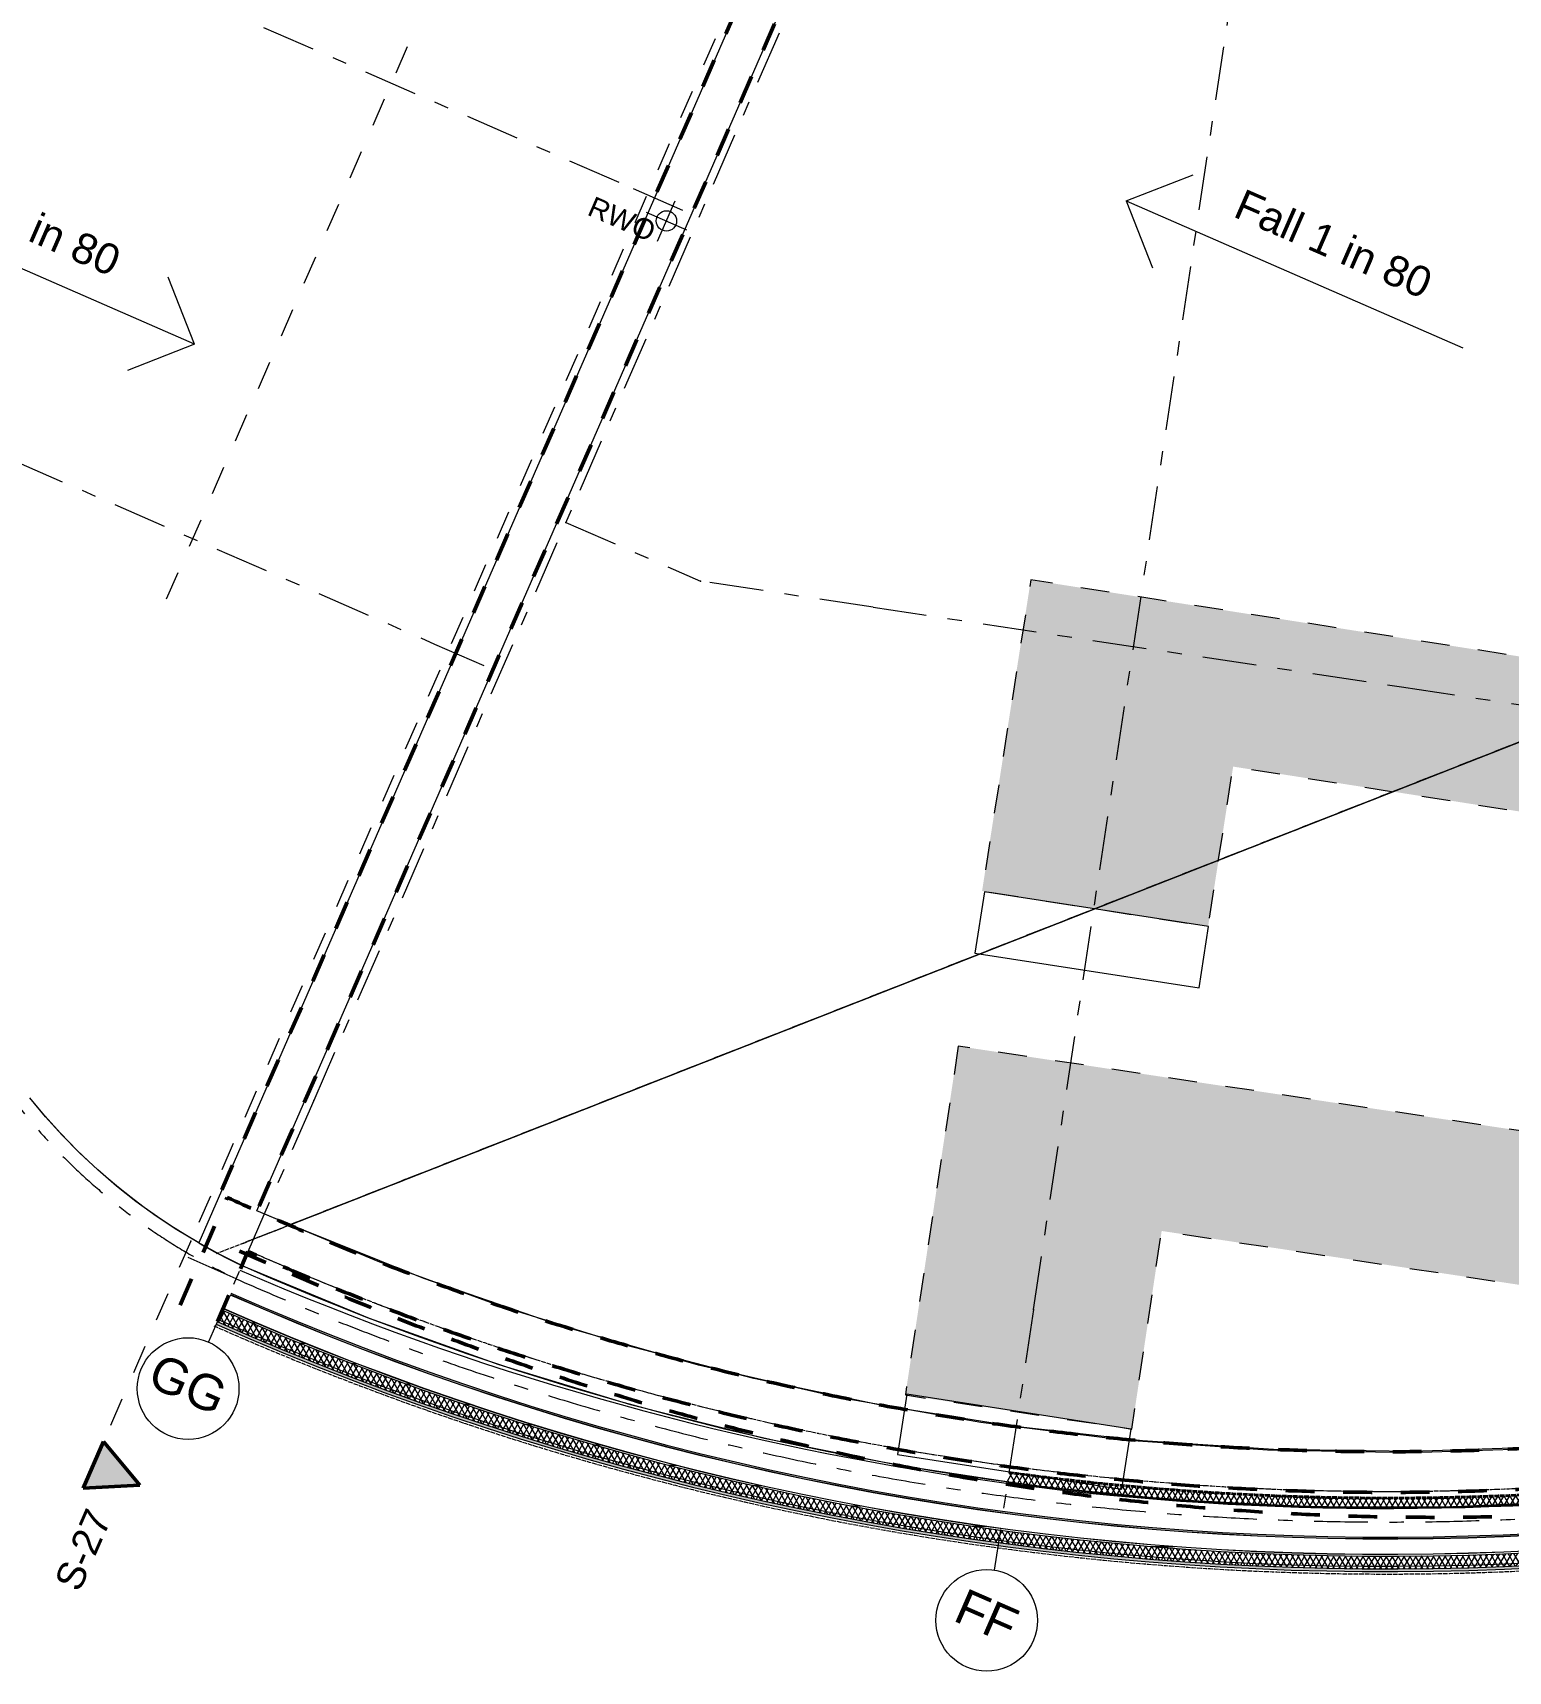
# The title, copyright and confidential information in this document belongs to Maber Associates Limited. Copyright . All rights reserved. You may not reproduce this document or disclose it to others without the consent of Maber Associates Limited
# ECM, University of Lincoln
# Model space of a CAD drawing. Header units: millimetres. Extents: x -50172 to 90294, y -80883 to 25069.
# Drawn here: x -40103 to -25593, y -73227 to -57114 of the extents above; entities that cross this region are included whole.
import ezdxf
from ezdxf.enums import TextEntityAlignment as Align

# ---------------------------------------------------------------- set-up
doc = ezdxf.new("R2010")
doc.units = ezdxf.units.MM
doc.header["$MEASUREMENT"] = 0
for name, pattern in [('Dashed', [564.444447, 282.222223, -282.222223]), ('Dot & Dashed', [670.277762, 352.777767, -176.388884, 0, -141.111112]), ('Double Dashed', [1093.611073, 529.166651, -211.666656, 141.111112, -211.666656]), ('Hidden Line', [55, 45, -10])]:
    doc.linetypes.add(name, pattern=pattern)
for name, color, linetype, lineweight, true_color in [('0_Pen_No__61', 7, 'Continuous', 20, 0x6a6a6a), ('A-20-M_Floor_Slab_Pen_No__107', 7, 'Continuous', 15, 0xa6a6a6), ('A-25-M_Curtain_Wall_Pen_No__69', 7, 'Continuous', 20, 0x606060), ('A-25-M_Wall_Ext_Pen_No__107', 7, 'Continuous', 15, 0xa6a6a6), ('A-95-MC_Marker_Section_P2.Marker_Pen_No__25', 7, 'Continuous', 50, 0x2a2a2a), ('New_A-15-MG_Structural_Grid_Phase_2_Pen_No__222', 7, 'Continuous', 13, 0x65af33), ('New_A-20-M_Roof_Accessory_Pen_No__61', 7, 'Continuous', 20, 0x6a6a6a), ('New_A-20-M_Roof_Accessory_Pen_No__81', 7, 'Continuous', 20, 0x6a6a6a), ('New_A-95-P_Drawing_Pen_No__82', 7, 'Continuous', 20, 0xaaaaaa)]:
    doc.layers.add(name, color=color, linetype=linetype, lineweight=lineweight, true_color=true_color)
for name, color, linetype in [('A-20-M_Floor_Slab', 7, 'Continuous'), ('A-20-M_Roof', 7, 'Continuous'), ('A-25-M_Curtain_Wall', 7, 'Continuous'), ('A-25-M_Wall_Ext', 7, 'Continuous'), ('A-95-MC_Marker_Section_P2.Marker', 7, 'Continuous'), ('New_A-15-MG_Structural_Grid_Phase_2', 7, 'Continuous'), ('New_A-20-M_Roof', 7, 'Continuous'), ('New_A-20-M_Roof_Accessory', 7, 'Continuous')]:
    doc.layers.add(name, color=color, linetype=linetype)
for name, color, linetype, lineweight in [('A-20-M_Floor_Slab_Pen_No__195', 7, 'Continuous', 35), ('A-20-M_Floor_Slab_Pen_No__4', 7, 'Continuous', 20), ('A-20-M_Roof_Accessory_Pen_No__156', 5, 'Continuous', 50), ('A-20-M_Roof_Pen_No__93', 8, 'Continuous', 13), ('A-25-M_Curtain_Wall_Pen_No__90', 8, 'Continuous', 20), ('A-25-M_Wall_Ext_Pen_No__1', 7, 'Continuous', 13), ('A-95-MC_Marker_Section_P2.Marker_Pen_No__1', 7, 'Continuous', 13), ('A-95-MC_Marker_Section_P2.Marker_Pen_No__6', 7, 'Continuous', 35), ('New_A-20-M_Roof_Accessory_Pen_No__1', 7, 'Continuous', 13), ('New_A-20-M_Roof_Accessory_Pen_No__156', 5, 'Continuous', 50), ('New_A-20-M_Roof_Pen_No__92', 8, 'Continuous', 13), ('New_A-95-P_Drawing_Pen_No__1', 7, 'Continuous', 13), ('New_A-95-P_Text_1_50_GA_Pen_No__1', 7, 'Continuous', 13)]:
    doc.layers.add(name, color=color, linetype=linetype, lineweight=lineweight)
doc.styles.add('GENERATED_STYLE_4', font='')
doc.styles.get('GENERATED_STYLE_4').set_extended_font_data('Swis721 BT')
pattern_1 = [(60, (0, 0), (-43.30127, 25), []), (120, (0, 0), (43.30127, 25), [])]

# ---------------------------------------------------------------- blocks, each defined once
blk = doc.blocks.new('Roof_12_1', base_point=(-44547, -52585))
at = {"layer": 'New_A-20-M_Roof_Pen_No__92', "linetype": 'Continuous', "flags": 128}
for points in [[(-25432, -71584), (-25960, -71605), (-26489, -71615), (-27017, -71616), (-27546, -71607), (-28074, -71587), (-28601, -71558), (-29128, -71518), (-29655, -71469), (-30180, -71409), (-30704, -71340), (-31226, -71261), (-31747, -71171), (-32266, -71072), (-32784, -70963), (-33299, -70845), (-33811, -70716), (-34321, -70578), (-34829, -70430), (-35333, -70272), (-35835, -70105), (-36333, -69929), (-36828, -69743), (-37319, -69548), (-37806, -69343), (-38048, -69236), (-38265, -69129), (-38478, -69011), (-38687, -68885), (-38890, -68750), (-39088, -68606), (-39279, -68455), (-39464, -68296), (-39642, -68129), (-39813, -67955), (-39977, -67774), (-40133, -67587)], [(-30745, -65561), (-30839, -66164)], [(-28539, -65903), (-30745, -65561)], [(-28632, -66506), (-28539, -65903)], [(-30839, -66164), (-28632, -66506)], [(-31506, -70503), (-31598, -71095)], [(-29300, -70845), (-31506, -70503)], [(-29392, -71437), (-29300, -70845)], [(-31598, -71095), (-29392, -71437)]]:
    blk.add_lwpolyline(points, dxfattribs=at)
blk = doc.blocks.new('Wall_413_1', base_point=(-38295, -69817))
at = {"layer": 'A-25-M_Wall_Ext_Pen_No__107', "linetype": 'Continuous'}
h = blk.add_hatch(dxfattribs=at)
h.set_pattern_fill('Plywood_0001', color=256, style=0, pattern_type=2)
h.set_pattern_definition([(0, (0, 0), (0, 200), [])])
h.paths.add_polyline_path([(-38232, -69679, 0.417301), (-765, -54950), (-781, -54943, -0.417299), (-38224, -69662)])
at = {"layer": 'A-25-M_Wall_Ext_Pen_No__107', "linetype": 'Continuous', "lineweight": 0, "true_color": 0x535353}
for points in [[(-38224, -69662, 0.417299), (-781, -54943), (-783, -54942, -0.417299), (-38223, -69660)], [(-38161, -69524, 0.417286), (-921, -54883), (-923, -54882, -0.417285), (-38160, -69522)]]:
    blk.add_hatch(color=251, dxfattribs=at).paths.add_polyline_path(points)
at = {"layer": 'A-25-M_Wall_Ext_Pen_No__107', "linetype": 'Continuous'}
h = blk.add_hatch(dxfattribs=at)
h.set_pattern_fill('Plaster_0001', color=256, style=0, pattern_type=2)
h.set_pattern_definition([(201.458, (0, 0), (-63.3617, 161.19955), [0, -100]), (201.458, (-14.85, -98.89), (-63.3617, 161.19955), [0, -100])])
h.paths.add_polyline_path([(-38160, -69522, 0.417285), (-923, -54882), (-937, -54876, -0.417284), (-38154, -69508)])
blk.add_hatch(color=256, dxfattribs=at).paths.add_polyline_path([(-38295, -69817, 0.417314), (-625, -55010), (-650, -55000, -0.417312), (-38283, -69792)])
h = blk.add_hatch(dxfattribs=at)
h.set_pattern_fill('Batt_Insulation_0001', color=256, style=0, pattern_type=2)
h.set_pattern_definition(pattern_1)
h.paths.add_polyline_path([(-38283, -69792, 0.417312), (-650, -55000), (-673, -54990, -0.41731), (-38273, -69770)])
h = blk.add_hatch(dxfattribs=at)
h.set_pattern_fill('Batt_Insulation_0001', color=256, style=0, pattern_type=2)
h.set_pattern_definition(pattern_1)
h.paths.add_polyline_path([(-38273, -69770, 0.41731), (-673, -54990), (-765, -54950, -0.417301), (-38232, -69679)])
at = {"layer": 'A-25-M_Wall_Ext_Pen_No__1', "linetype": 'Continuous'}
for radius, start, end in [(28300, 246.159, 336.7619), (28298, 246.159, 336.7619), (28148, 246.1625, 336.7628), (28146, 246.1625, 336.7628), (28131, 246.1629, 336.7629), (28470, 246.1551, 336.7609), (28443, 246.1557, 336.7611), (28418, 246.1562, 336.7612), (28318, 246.1585, 336.7618)]:
    blk.add_arc((-26785, -43777), radius, start, end, dxfattribs=at)
blk = doc.blocks.new('*X1037')
at = {"layer": 'A-20-M_Floor_Slab_Pen_No__107', "linetype": 'Continuous'}
for points in [[(-30501, -71268), (-30502, -71270), (-30454, -71276), (-30454, -71274)], [(-30304, -71294), (-30154, -71311), (-30154, -71309), (-30304, -71292)], [(-30004, -71328), (-29854, -71346), (-29854, -71344), (-30004, -71326)], [(-29704, -71363), (-29554, -71381), (-29554, -71379), (-29704, -71361)], [(-29312, -71401), (-29404, -71393), (-29404, -71395), (-29337, -71401)], [(-29337, -71401), (-29254, -71407), (-29254, -71405), (-29312, -71401)], [(-29104, -71417), (-29104, -71419), (-28954, -71431), (-28954, -71429)], [(-28804, -71441), (-28804, -71443), (-28654, -71455), (-28654, -71453)], [(-28504, -71464), (-28504, -71466), (-28452, -71471), (-28354, -71475), (-28354, -71473), (-28451, -71469)], [(-28054, -71485), (-28204, -71479), (-28204, -71481), (-28054, -71487)], [(-27754, -71498), (-27904, -71491), (-27904, -71493), (-27754, -71500)], [(-27454, -71510), (-27604, -71504), (-27604, -71506), (-27454, -71512)], [(-27154, -71513), (-27304, -71512), (-27304, -71514), (-27154, -71515)], [(-26854, -71514), (-27004, -71513), (-27004, -71515), (-26854, -71516)], [(-26554, -71515), (-26704, -71515), (-26704, -71517), (-26554, -71517)], [(-26404, -71518), (-26392, -71518), (-26254, -71514), (-26254, -71512), (-26392, -71516), (-26404, -71516)], [(-25954, -71502), (-26104, -71507), (-26104, -71509), (-25954, -71504)], [(-25654, -71492), (-25804, -71497), (-25804, -71499), (-25654, -71494)]]:
    blk.add_hatch(color=256, dxfattribs=at).paths.add_polyline_path(points)
blk = doc.blocks.new('Wall_450_1', base_point=(-30501, -71268))
at = {"layer": 'A-20-M_Floor_Slab_Pen_No__107', "linetype": 'Continuous'}
h = blk.add_hatch(dxfattribs=at)
h.set_pattern_fill('Batt_Insulation_0001', color=256, style=0, pattern_type=2)
h.set_pattern_definition(pattern_1)
h.paths.add_polyline_path([(-1293, -54721, -0.336913), (-30502, -71270), (-30515, -71368, 0.336913), (-1203, -54760)])
at = {"layer": 'A-20-M_Floor_Slab_Pen_No__195', "linetype": 'Hidden Line'}
for radius in [27739, 27737]:
    blk.add_arc((-26784, -43782), radius, 262.2968, 336.7743, dxfattribs=at)
at = {"layer": 'A-20-M_Floor_Slab_Pen_No__4', "linetype": 'Continuous'}
blk.add_arc((-26784, -43782), 27837, 262.2968, 336.7743, dxfattribs=at)
at = {"layer": 'A-20-M_Floor_Slab', "color": 250, "lineweight": 50, "true_color": 0x2a2a2a}
blk.add_blockref('*X1037', (0, 0), dxfattribs=at)
blk = doc.blocks.new('Morph_1_1')
at = {"layer": 'A-20-M_Roof_Pen_No__93', "linetype": 'Continuous', "flags": 128}
for points in [[(-30242, -50141), (-38471, -69014)], [(-37898, -68700), (-29875, -50301)], [(-25165, -71020), (-26533, -71067), (-27902, -71045), (-29190, -70961), (-30473, -70817), (-31748, -70612), (-33011, -70347), (-34261, -70023), (-35494, -69639), (-36707, -69198), (-37898, -68700)], [(-38471, -69014), (-38419, -69044), (-38367, -69073), (-38315, -69101), (-38262, -69129), (-38209, -69157), (-38155, -69184), (-38102, -69210), (-38048, -69236), (-36796, -69754), (-35520, -70211), (-34224, -70604), (-32910, -70935), (-31581, -71201), (-30241, -71402), (-28893, -71537), (-27540, -71607), (-26191, -71611), (-24843, -71549)]]:
    blk.add_lwpolyline(points, dxfattribs=at)
blk = doc.blocks.new('Morph_2_1')
at = {"layer": 'A-20-M_Roof_Pen_No__93', "linetype": 'Continuous', "flags": 128}
for points in [[(-37898, -68700), (-29875, -50301)], [(-20051, -61956), (-37572, -68836)], [(-37572, -68836), (-37898, -68700)]]:
    blk.add_lwpolyline(points, dxfattribs=at)
blk = doc.blocks.new('Morph_4_1')
at = {"layer": 'A-20-M_Roof_Pen_No__93', "linetype": 'Continuous', "flags": 128}
for points in [[(-37572, -68836), (-20051, -61956)], [(-20051, -61956), (-17161, -69316)], [(-17161, -69316), (-18292, -69715), (-19440, -70064), (-20601, -70363), (-21775, -70610), (-22958, -70806), (-24149, -70949), (-25345, -71040), (-26544, -71079), (-27961, -71053), (-29374, -70954), (-30780, -70781), (-32176, -70535), (-33556, -70216), (-34918, -69826), (-36258, -69366), (-37572, -68836)]]:
    blk.add_lwpolyline(points, dxfattribs=at)
blk = doc.blocks.new('Morph_6_1')
at = {"layer": 'A-20-M_Roof_Pen_No__93', "linetype": 'Continuous', "flags": 128}
for points in [[(-30242, -50141), (-38471, -69014)], [(-38471, -69014), (-38609, -68932), (-38744, -68847), (-38876, -68758), (-39007, -68665), (-39134, -68569), (-39259, -68469), (-39381, -68367), (-39501, -68260), (-39668, -68101), (-39829, -67936), (-39984, -67765), (-40132, -67587)]]:
    blk.add_lwpolyline(points, dxfattribs=at)
blk = doc.blocks.new('Standard grid marker_4')
at = {"layer": 'New_A-15-MG_Structural_Grid_Phase_2_Pen_No__222', "linetype": 'Double Dashed'}
for p, q in [((705, 0), (0, 0)), ((705, 0), (13419, 0)), ((13419, 0), (14124, 0))]:
    blk.add_line(p, q, dxfattribs=at)
at = {"layer": 'New_A-15-MG_Structural_Grid_Phase_2_Pen_No__222', "linetype": 'Continuous'}
blk.add_circle((-500, 0), 500, dxfattribs=at)
at = {"layer": 'New_A-15-MG_Structural_Grid_Phase_2_Pen_No__222', "linetype": 'Double Dashed'}
blk.add_point((705, 0), dxfattribs=at)
blk.add_point((705, 0), dxfattribs=at)
at = {"layer": 'New_A-15-MG_Structural_Grid_Phase_2_Pen_No__222', "style": 'GENERATED_STYLE_4'}
blk.add_attdef('AC_MarkerText_1', text='', height=350, rotation=359.9999, dxfattribs=at).set_placement((-500, 43), align=Align.MIDDLE_CENTER)
blk = doc.blocks.new('Standard grid marker_8')
at = {"layer": 'New_A-15-MG_Structural_Grid_Phase_2_Pen_No__222', "linetype": 'Double Dashed'}
for p, q in [((705, 0), (0, 0)), ((705, 0), (12884, 0)), ((12884, 0), (13589, 0))]:
    blk.add_line(p, q, dxfattribs=at)
at = {"layer": 'New_A-15-MG_Structural_Grid_Phase_2_Pen_No__222', "linetype": 'Continuous'}
blk.add_circle((-500, 0), 500, dxfattribs=at)
at = {"layer": 'New_A-15-MG_Structural_Grid_Phase_2_Pen_No__222', "linetype": 'Double Dashed'}
blk.add_point((705, 0), dxfattribs=at)
blk.add_point((705, 0), dxfattribs=at)
at = {"layer": 'New_A-15-MG_Structural_Grid_Phase_2_Pen_No__222', "style": 'GENERATED_STYLE_4'}
blk.add_attdef('AC_MarkerText_1', text='', height=350, rotation=360, dxfattribs=at).set_placement((-500, 43), align=Align.MIDDLE_CENTER)
blk = doc.blocks.new('Standard grid marker_9')
at = {"layer": 'New_A-15-MG_Structural_Grid_Phase_2_Pen_No__222', "linetype": 'Double Dashed'}
for p, q in [((2591, 0), (19508, 0)), ((19508, 0), (22099, 0))]:
    blk.add_line(p, q, dxfattribs=at)
at = {"layer": 'New_A-15-MG_Structural_Grid_Phase_2_Pen_No__222', "linetype": 'Continuous'}
blk.add_circle((22599, 0), 500, dxfattribs=at)
at = {"layer": 'New_A-15-MG_Structural_Grid_Phase_2_Pen_No__222', "linetype": 'Double Dashed'}
blk.add_point((19508, 0), dxfattribs=at)
blk.add_point((19508, 0), dxfattribs=at)
at = {"layer": 'New_A-15-MG_Structural_Grid_Phase_2_Pen_No__222', "style": 'GENERATED_STYLE_4'}
for tag, p in [('AC_MarkerText_1_0', (-500, 43)), ('AC_MarkerText_1_1', (22599, 43))]:
    blk.add_attdef(tag, text='', height=350, rotation=90, dxfattribs=at).set_placement(p, align=Align.MIDDLE_CENTER)
blk = doc.blocks.new('Standard grid marker_10')
at = {"layer": 'New_A-15-MG_Structural_Grid_Phase_2_Pen_No__222', "linetype": 'Double Dashed'}
for q in [(19605, 0), (0, 0)]:
    blk.add_line((2591, 0), q, dxfattribs=at)
at = {"layer": 'New_A-15-MG_Structural_Grid_Phase_2_Pen_No__222', "linetype": 'Continuous'}
blk.add_circle((-500, 0), 500, dxfattribs=at)
at = {"layer": 'New_A-15-MG_Structural_Grid_Phase_2_Pen_No__222', "linetype": 'Double Dashed'}
blk.add_point((2591, 0), dxfattribs=at)
blk.add_point((2591, 0), dxfattribs=at)
at = {"layer": 'New_A-15-MG_Structural_Grid_Phase_2_Pen_No__222', "style": 'GENERATED_STYLE_4'}
for tag, p in [('AC_MarkerText_1_0', (-500, 43)), ('AC_MarkerText_1_1', (22696, 43))]:
    blk.add_attdef(tag, text='', height=350, rotation=255.0108, dxfattribs=at).set_placement(p, align=Align.MIDDLE_CENTER)
blk = doc.blocks.new('Standard grid marker_16')
at = {"layer": 'New_A-15-MG_Structural_Grid_Phase_2_Pen_No__222', "linetype": 'Double Dashed'}
blk.add_line((0, 0), (1446, 0), dxfattribs=at)
for p in [(0, 0), (1446, 0)]:
    blk.add_point(p, dxfattribs=at)
blk = doc.blocks.new('Standard grid marker_17')
at = {"layer": 'New_A-15-MG_Structural_Grid_Phase_2_Pen_No__222', "linetype": 'Double Dashed'}
for p, q in [((1715, 0), (0, 0)), ((1715, 0), (6970, 0)), ((6970, 0), (8684, 0))]:
    blk.add_line(p, q, dxfattribs=at)
blk = doc.blocks.new('Standard grid marker_26')
at = {"layer": 'New_A-15-MG_Structural_Grid_Phase_2_Pen_No__222', "linetype": 'Double Dashed'}
blk.add_line((27978, 0), (27978, -516), dxfattribs=at)
blk.add_arc((0, 0), 27978, 0, 90.636, dxfattribs=at)
at = {"layer": 'New_A-15-MG_Structural_Grid_Phase_2_Pen_No__222', "style": 'GENERATED_STYLE_4'}
blk.add_attdef('AC_MarkerText_1', text='', height=350, rotation=90.3066, dxfattribs=at).set_placement((-1326, 28008), align=Align.MIDDLE_CENTER)
blk = doc.blocks.new('Standard grid marker_27')
at = {"layer": 'New_A-15-MG_Structural_Grid_Phase_2_Pen_No__222', "linetype": 'Double Dashed'}
for p, q in [((3797, 4702), (3797, 4702)), ((6044, 0), (6044, 0))]:
    blk.add_line(p, q, dxfattribs=at)
blk.add_arc((0, 0), 6044, 0, 51.0784, dxfattribs=at)
blk = doc.blocks.new('Beam_9_1', base_point=(-37983, -69091))
at = {"layer": 'A-25-M_Curtain_Wall_Pen_No__69', "linetype": 'Dot & Dashed'}
blk.add_arc((-26783, -43782), 27676, 246.129, 336.4401, dxfattribs=at)
at = {"layer": 'A-25-M_Curtain_Wall_Pen_No__90', "linetype": 'Hidden Line'}
for radius, start in [(27676, 246.129), (28489, 246.1079)]:
    blk.add_arc((-26783, -43782), radius, start, 336.4401, dxfattribs=at)
blk = doc.blocks.new('Polyline_1_1', base_point=(-29349, -58768))
at = {"layer": 'New_A-20-M_Roof_Accessory_Pen_No__1', "linetype": 'Continuous'}
for q in [(-28691, -58510), (-29090, -59426)]:
    blk.add_line((-29349, -58768), q, dxfattribs=at)
at = {"layer": 'New_A-20-M_Roof_Accessory_Pen_No__81', "linetype": 'Continuous', "flags": 128}
blk.add_lwpolyline([(-29349, -58768), (-26038, -60212)], dxfattribs=at)
blk = doc.blocks.new('Polyline_8_1', base_point=(-38514, -60176))
at = {"layer": 'New_A-20-M_Roof_Accessory_Pen_No__1', "linetype": 'Continuous'}
for q in [(-38772, -59518), (-39172, -60435)]:
    blk.add_line((-38514, -60176), q, dxfattribs=at)
at = {"layer": 'New_A-20-M_Roof_Accessory_Pen_No__81', "linetype": 'Continuous', "flags": 128}
blk.add_lwpolyline([(-38514, -60176), (-41825, -58732)], dxfattribs=at)
blk = doc.blocks.new('Cutting Plane_7_1', base_point=(-15692, -10946))
at = {"layer": 'A-95-MC_Marker_Section_P2.Marker_Pen_No__25', "linetype": 'Continuous'}
blk.add_hatch(color=256, dxfattribs=at).paths.add_polyline_path([(-39608, -71426), (-39408, -70968), (-39050, -71397)])
at = {"layer": 'A-95-MC_Marker_Section_P2.Marker_Pen_No__1', "linetype": 'Dashed'}
for p, q in [((-20308, -27164), (-38549, -68998)), ((-38549, -68998), (-39408, -70968))]:
    blk.add_line(p, q, dxfattribs=at)
blk.add_point((-38549, -68998), dxfattribs=at)
at = {"layer": 'A-95-MC_Marker_Section_P2.Marker_Pen_No__25', "linetype": 'Continuous'}
for p, q in [((-39608, -71426), (-39408, -70968)), ((-39408, -70968), (-39050, -71397)), ((-39050, -71397), (-39608, -71426))]:
    blk.add_line(p, q, dxfattribs=at)
at = {"layer": 'A-95-MC_Marker_Section_P2.Marker_Pen_No__6', "insert": (-39317, -71717), "char_height": 275, "attachment_point": 9, "rotation": 66.4404, "style": 'GENERATED_STYLE_4'}
blk.add_mtext('\\A1;{\\fSwis721 BT|b0|i0|c0|p34;S-27}', dxfattribs=at)

msp = doc.modelspace()

# ---------------------------------------------------------------- hatches: boundary and pattern name
at = {"layer": 'New_A-95-P_Drawing_Pen_No__82', "linetype": 'Continuous', "lineweight": 0, "true_color": 0x2a2a2a}
msp.add_hatch(color=250, dxfattribs=at).paths.add_polyline_path([(-31000.8, -67079.5), (-31521.1, -70510), (-29294.2, -70845.4), (-29000.8, -68897), (-23858.9, -69671.4), (-18647, -67626.3), (-17906.8, -69473.8), (-15832.9, -68638.3), (-16552.5, -66804.4), (-9482.1, -64030), (-8059, -60766.5), (-7765.4, -60894.5), (-6575.1, -61877.5), (-5137.6, -60160.2), (-6332.7, -59159.6), (-6576.4, -58958.4), (-6866.1, -58832.1), (-7159.7, -58704), (-5858.3, -55719.4), (-15993.4, -51300), (-15873.6, -51025.1), (-20731.8, -48906.7), (-20851.6, -49181.6), (-22409.9, -48502.1), (-23288.9, -50517.8), (-21730.6, -51197.3), (-21842.7, -51454.4), (-20192.7, -52173.9), (-20340.6, -52513), (-18919.8, -53132.6), (-18771.9, -52793.4), (-17076.2, -53532.9), (-16964, -53275.7), (-14122.4, -54514.8), (-12343.4, -54525.7), (-11583.1, -54857.3), (-13410.5, -59048.3, -0.1989124), (-13823.9, -59446.6), (-24028.3, -63475.1), (-30287.7, -62494.4), (-30767, -65553.7), (-28544.1, -65902), (-28297.9, -64330.5), (-23868.2, -65024.6), (-20230, -63588.3), (-19748.3, -64808.5), (-17655.5, -63982.3), (-18137.2, -62762.1), (-13275.6, -60842.8, 0.1989124), (-12035.6, -59647.8), (-11810.1, -59130.8), (-11516.6, -59258.8), (-10788.8, -59859.8), (-10616.5, -59651.3), (-9356.1, -58125), (-10327.5, -57322.7), (-10617.2, -57196.4), (-10910.8, -57068.4), (-10208.1, -55456.8), (-7832, -56492.9), (-10608.6, -62860.7), (-24032.9, -68128.3)])

# ---------------------------------------------------------------- linework, layer by layer
at = {"layer": '0_Pen_No__61', "linetype": 'Continuous'}
msp.add_arc((-26782.9, -43301.3), 28324.4, 246.52381, 276.76523, dxfattribs=at)
at = {"layer": 'A-20-M_Roof_Accessory_Pen_No__156', "linetype": 'Dashed', "flags": 128}
for points in [[(-38653.1, -69626), (-38191.4, -68567.1, 0.4219059), (-1707.3, -54542.5)], [(-38286.5, -69785.9), (-37986.7, -69098.4, 0.4175706), (-1339.7, -54700.2)]]:
    msp.add_lwpolyline(points, format="xyb", dxfattribs=at)
at = {"layer": 'New_A-20-M_Roof_Accessory_Pen_No__156', "linetype": 'Dashed', "flags": 128}
for points in [[(-30241.9, -50141.2), (-38243.9, -68492.4)], [(-29875.2, -50301.1), (-37877.2, -68652.3)]]:
    msp.add_lwpolyline(points, dxfattribs=at)
msp.add_lwpolyline([(-38070.3, -69095.9), (-37276.5, -69441.5, 0.411078), (-936.9, -55214.3)], format="xyb", dxfattribs=at)
at = {"layer": 'New_A-20-M_Roof_Accessory_Pen_No__61', "linetype": 'Continuous', "flags": 128}
for points in [[(-33957.5, -59162.7), (-33784.9, -58766.8)], [(-34069.1, -58878.4), (-33673.2, -59051)]]:
    msp.add_lwpolyline(points, dxfattribs=at)
at = {"layer": 'New_A-20-M_Roof_Accessory_Pen_No__61', "linetype": 'Continuous'}
msp.add_circle((-33871.2, -58964.7), 100, dxfattribs=at)
at = {"layer": 'New_A-20-M_Roof_Accessory_Pen_No__81', "linetype": 'Hidden Line', "flags": 128}
for points in [[(-20051.3, -61955.7), (-38300.4, -69122.3)], [(-38036.6, -69018.7), (-20051.3, -61955.7), (-17017.3, -69681.6)]]:
    msp.add_lwpolyline(points, dxfattribs=at)
at = {"layer": 'New_A-95-P_Drawing_Pen_No__1', "linetype": 'Dashed'}
msp.add_line((-32810.9, -48972.8), (-38791, -62687.1), dxfattribs=at)
at = {"layer": 'New_A-95-P_Drawing_Pen_No__1', "linetype": 'Dashed', "flags": 128}
msp.add_lwpolyline([(-31000.8, -67079.5), (-31521.1, -70510), (-29294.2, -70845.4), (-29000.8, -68897), (-23858.9, -69671.4), (-18647, -67626.3), (-17906.8, -69473.8), (-15832.9, -68638.3), (-16552.5, -66804.4), (-9482.1, -64030), (-8059, -60766.5), (-7765.4, -60894.5), (-6575.1, -61877.5), (-5137.6, -60160.2), (-6332.7, -59159.6), (-6576.4, -58958.4), (-6866.1, -58832.1), (-7159.7, -58704), (-5858.3, -55719.4), (-15993.4, -51300), (-15873.6, -51025.1), (-20731.8, -48906.7), (-20851.6, -49181.6), (-22409.9, -48502.1), (-23288.9, -50517.8), (-21730.6, -51197.3), (-21842.7, -51454.4), (-20192.7, -52173.9), (-20340.6, -52513), (-18919.8, -53132.6), (-18771.9, -52793.4), (-17076.2, -53532.9), (-16964, -53275.7), (-14122.4, -54514.8), (-12343.4, -54525.7), (-11583.1, -54857.3), (-13410.5, -59048.3, -0.1989124), (-13823.9, -59446.6), (-24028.3, -63475.1), (-30287.7, -62494.4), (-30767, -65553.7), (-28544.1, -65902), (-28297.9, -64330.5), (-23868.2, -65024.6), (-20230, -63588.3), (-19748.3, -64808.5), (-17655.5, -63982.3), (-18137.2, -62762.1), (-13275.6, -60842.8, 0.1989124), (-12035.6, -59647.8), (-11810.1, -59130.8), (-11516.6, -59258.8), (-10788.8, -59859.8), (-10616.5, -59651.3), (-9356.1, -58125), (-10327.5, -57322.7), (-10617.2, -57196.4), (-10910.8, -57068.4), (-10208.1, -55456.8), (-7832, -56492.9), (-10608.6, -62860.7), (-24032.9, -68128.3)], format="xyb", close=True, dxfattribs=at)

# ---------------------------------------------------------------- block references
at = {"layer": 'A-20-M_Floor_Slab', "color": 250, "lineweight": 50, "true_color": 0x2a2a2a}
msp.add_blockref('Wall_450_1', (-30501.4, -71268.5), dxfattribs=at)
at = {"layer": 'A-20-M_Roof', "linetype": 'Continuous', "lineweight": 0}
for name in ['Morph_6_1', 'Morph_2_1', 'Morph_1_1', 'Morph_4_1']:
    msp.add_blockref(name, (0, 0), dxfattribs=at)
at = {"layer": 'A-25-M_Curtain_Wall', "color": 8, "lineweight": 20}
msp.add_blockref('Beam_9_1', (-37983.4, -69090.8), dxfattribs=at)
at = {"layer": 'A-25-M_Wall_Ext', "color": 250, "lineweight": 50, "true_color": 0x2a2a2a}
msp.add_blockref('Wall_413_1', (-38294.6, -69816.9), dxfattribs=at)
at = {"layer": 'A-95-MC_Marker_Section_P2.Marker'}
msp.add_blockref('Cutting Plane_7_1', (-15692.4, -10945.9), dxfattribs=at)
at = {"layer": 'New_A-15-MG_Structural_Grid_Phase_2', "color": 8, "linetype": 'Continuous', "lineweight": 15, "zscale": 1000}
for name, p, rotation in [('Standard grid marker_26', (-26783.5, -43781.2), 246.1337837427074), ('Standard grid marker_16', (-34860.7, -61929.5), 336.4404115839915), ('Standard grid marker_17', (-33534.9, -62507.7), 351.4296153646693), ('Standard grid marker_27', (-35520.4, -63902.1), 193.7422622324414)]:
    msp.add_blockref(name, p, dxfattribs=dict(at, rotation=rotation))
at = {"layer": 'New_A-15-MG_Structural_Grid_Phase_2', "color": 8, "linetype": 'Continuous', "lineweight": 15}
ref = msp.add_blockref('Standard grid marker_9', (-29541.9, -49731.7), dxfattribs=dict(at, zscale=1000, rotation=246.4404115839914))
ref.add_attrib('AC_MarkerText_1_1', 'GG', dxfattribs={"layer": 'New_A-15-MG_Structural_Grid_Phase_2_Pen_No__222', "color": 85, "true_color": 0x65af33, "height": 350, "rotation": 336.44041, "style": 'GENERATED_STYLE_4'}).set_placement((-38574.6, -70403.4), align=Align.MIDDLE_CENTER)
ref = msp.add_blockref('Standard grid marker_10', (-30646.7, -72232.1), dxfattribs=dict(at, zscale=1000, rotation=81.4296153646693))
ref.add_attrib('AC_MarkerText_1', 'FF', dxfattribs={"layer": 'New_A-15-MG_Structural_Grid_Phase_2_Pen_No__222', "color": 85, "true_color": 0x65af33, "height": 350, "rotation": 336.44041, "style": 'GENERATED_STYLE_4'}).set_placement((-30721.2, -72683.1), align=Align.MIDDLE_CENTER)
ref = msp.add_blockref('Standard grid marker_4', (-46498.1, -53282.6), dxfattribs=dict(at, zscale=1000, rotation=336.440536925842))
ref.add_attrib('AC_MarkerText_1', 'S', dxfattribs={"layer": 'New_A-15-MG_Structural_Grid_Phase_2_Pen_No__222', "color": 85, "true_color": 0x65af33, "height": 350, "rotation": 336.44041, "style": 'GENERATED_STYLE_4'}).set_placement((-46956.4, -53040.1), align=Align.MIDDLE_CENTER)
ref = msp.add_blockref('Standard grid marker_8', (-47960.9, -57975.6), dxfattribs=dict(at, zscale=1000, rotation=336.440411583993))
ref.add_attrib('AC_MarkerText_1', 'T', dxfattribs={"layer": 'New_A-15-MG_Structural_Grid_Phase_2_Pen_No__222', "color": 85, "true_color": 0x65af33, "height": 350, "rotation": 336.44041, "style": 'GENERATED_STYLE_4'}).set_placement((-48419.2, -57732.4), align=Align.MIDDLE_CENTER)
at = {"layer": 'New_A-20-M_Roof', "color": 8, "linetype": 'Continuous', "lineweight": 13}
msp.add_blockref('Roof_12_1', (-44546.7, -52585.4), dxfattribs=at)
at = {"layer": 'New_A-20-M_Roof_Accessory', "color": 251, "linetype": 'Continuous', "lineweight": 20, "true_color": 0x6a6a6a}
for name, p in [('Polyline_1_1', (-29348.9, -58768.3)), ('Polyline_8_1', (-38513.7, -60176.2))]:
    msp.add_blockref(name, p, dxfattribs=at)

# ---------------------------------------------------------------- texts
at = {"layer": 'New_A-95-P_Text_1_50_GA_Pen_No__1', "linetype": 'Continuous', "attachment_point": 2, "rotation": 336.44041, "style": 'GENERATED_STYLE_4'}
for s, insert, char_height in [('\\A1;{\\fSwis721 BT|b0|i0|c0|p34;Fall 1 in 80}', (-40149.1, -58831.5), 300.011), ('\\A1;{\\fSwis721 BT|b0|i0|c0|p34;RWO }', (-34268.4, -58853.4), 200), ('\\A1;{\\fSwis721 BT|b0|i0|c0|p34;Fall 1 in 80}', (-27250.7, -59051.7), 300.011)]:
    msp.add_mtext(s, dxfattribs=dict(at, insert=insert, char_height=char_height))

doc.saveas('drawing.dxf')
